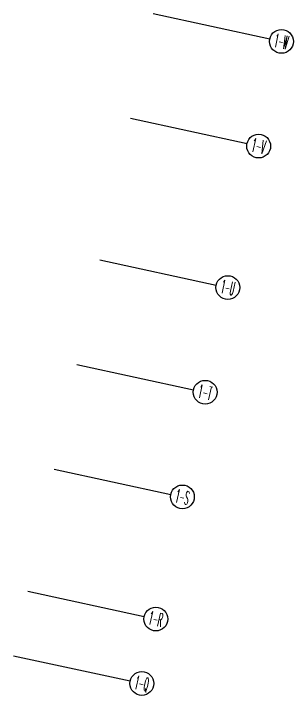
# Model space of a CAD drawing. Extents: x 791398 to 2325386, y -987887 to -518217.
# Drawn here: x 1671697 to 1685775, y -753847 to -719476 of the extents above; entities that cross this region are included whole.
import ezdxf
from ezdxf.enums import TextEntityAlignment as Align

# ---------------------------------------------------------------- set-up
doc = ezdxf.new("R2010")
doc.units = 0
doc.header["$LTSCALE"] = 1000
doc.header["$MEASUREMENT"] = 0
doc.layers.add('AXIS', color=3, linetype='Continuous')
doc.layers.add('AXIS_TEXT', color=7, linetype='Continuous')
doc.styles.add('_TCH_AXIS', font='COMPLEX', dxfattribs={"bigfont": 'GBCBIG'})
doc.styles.add('COMPLEX', font='COMPLEX')

# ---------------------------------------------------------------- blocks, each defined once
blk = doc.blocks.new('_AXISO')
blk.add_circle((0, 0), 0.5)
at = {"layer": 'AXIS_TEXT', "style": 'COMPLEX', "width": 1.041667}
blk.add_attdef('A', text='', height=0.56, dxfattribs=at).set_placement((-0.25, -0.28), (0.25, -0.28), align=Align.FIT)

msp = doc.modelspace()

# ---------------------------------------------------------------- linework, layer by layer
at = {"layer": 'AXIS'}
for p, q in [((1678725, -719476), (1684588, -720749)), ((1677579, -724753), (1683443, -726026)), ((1676031, -731887), (1681894, -733160)), ((1674885, -737164), (1680748, -738437)), ((1673739, -742441), (1679603, -743714)), ((1672403, -748598), (1678266, -749870)), ((1671697, -751847), (1677561, -753120))]:
    msp.add_line(p, q, dxfattribs=at)

# ---------------------------------------------------------------- block references
ref = msp.add_blockref('_AXISO', (1685175, -720876), dxfattribs=dict(at, xscale=1200, yscale=1200, zscale=1200))
ref.add_attrib('A', '1-W', dxfattribs={"layer": 'AXIS_TEXT', "height": 678.8, "rotation": 347.7514, "style": '_TCH_AXIS', "width": 0.333333}).set_placement((1684771, -721136), (1685434, -721280), align=Align.FIT)
ref = msp.add_blockref('_AXISO', (1684029, -726153), dxfattribs=dict(at, xscale=1200, yscale=1200, zscale=1200))
ref.add_attrib('A', '1-V', dxfattribs={"layer": 'AXIS_TEXT', "height": 678.8, "rotation": 347.7514, "style": '_TCH_AXIS', "width": 0.355932}).set_placement((1683625, -726413), (1684289, -726557), align=Align.FIT)
ref = msp.add_blockref('_AXISO', (1682480, -733287), dxfattribs=dict(at, xscale=1200, yscale=1200, zscale=1200))
ref.add_attrib('A', '1-U', dxfattribs={"layer": 'AXIS_TEXT', "height": 678.8, "rotation": 347.7514, "style": '_TCH_AXIS', "width": 0.344262}).set_placement((1682077, -733547), (1682740, -733691), align=Align.FIT)
ref = msp.add_blockref('_AXISO', (1681335, -738564), dxfattribs=dict(at, xscale=1200, yscale=1200, zscale=1200))
ref.add_attrib('A', '1-T', dxfattribs={"layer": 'AXIS_TEXT', "height": 678.8, "rotation": 347.7514, "style": '_TCH_AXIS', "width": 0.375}).set_placement((1680931, -738824), (1681594, -738968), align=Align.FIT)
ref = msp.add_blockref('_AXISO', (1680189, -743841), dxfattribs=dict(at, xscale=1200, yscale=1200, zscale=1200))
ref.add_attrib('A', '1-S', dxfattribs={"layer": 'AXIS_TEXT', "height": 678.8, "rotation": 347.7514, "style": '_TCH_AXIS', "width": 0.381818}).set_placement((1679785, -744101), (1680449, -744245), align=Align.FIT)
ref = msp.add_blockref('_AXISO', (1678853, -749998), dxfattribs=dict(at, xscale=1200, yscale=1200, zscale=1200))
ref.add_attrib('A', '1-R', dxfattribs={"layer": 'AXIS_TEXT', "height": 678.8, "rotation": 347.7514, "style": '_TCH_AXIS', "width": 0.355932}).set_placement((1678449, -750257), (1679112, -750401), align=Align.FIT)
ref = msp.add_blockref('_AXISO', (1678147, -753247), dxfattribs=dict(at, xscale=1200, yscale=1200, zscale=1200))
ref.add_attrib('A', '1-Q', dxfattribs={"layer": 'AXIS_TEXT', "height": 678.8, "rotation": 347.7514, "style": '_TCH_AXIS', "width": 0.368421}).set_placement((1677743, -753507), (1678407, -753651), align=Align.FIT)

doc.saveas('drawing.dxf')
